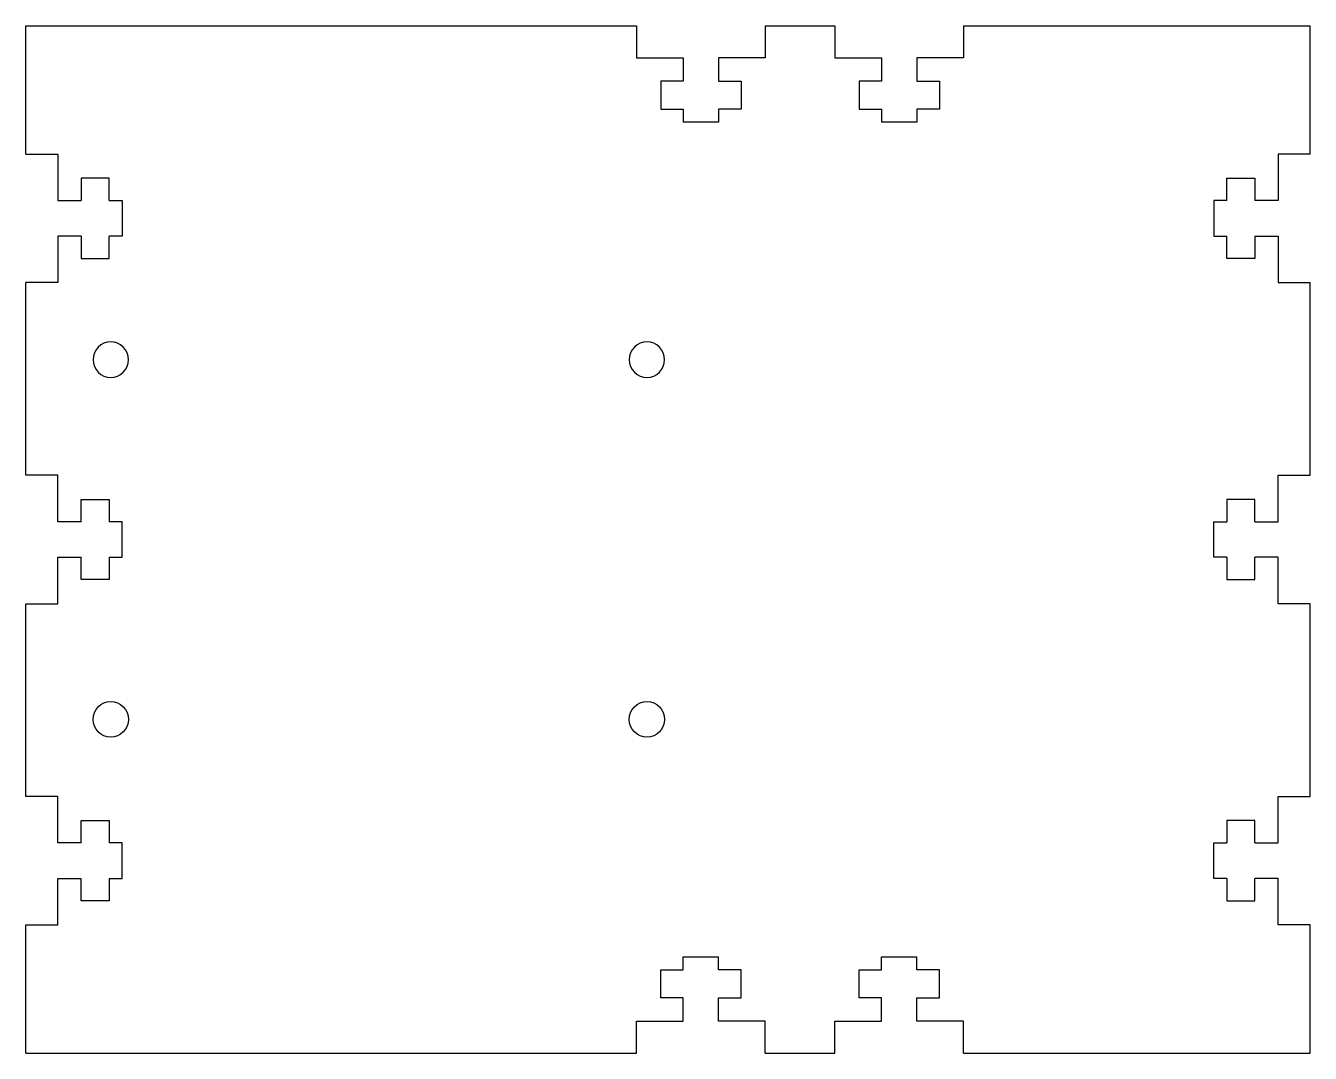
# Model space of a CAD drawing. Extents: x 0 to 5, y 0 to 4.
import ezdxf

# ---------------------------------------------------------------- set-up
doc = ezdxf.new("R2010")
doc.units = 0
doc.layers.add('VISIBLE', color=7, linetype='CONTINUOUS')

msp = doc.modelspace()

# ---------------------------------------------------------------- linework, layer by layer
at = {"layer": 'VISIBLE'}
for p, q in [((0, 4, 0.125), (2.378, 4, 0.125)), ((0, 3.5, 0.125), (0, 4, 0.125)), ((2.378, 4, 0.125), (2.378, 3.875, 0.125)), ((2.878, 4, 0.125), (3.15, 4, 0.125)), ((2.878, 4, 0.125), (2.878, 3.875, 0.125)), ((3.15, 4, 0.125), (3.15, 3.875, 0.125)), ((3.65, 4, 0.125), (5, 4, 0.125)), ((3.65, 4, 0.125), (3.65, 3.875, 0.125)), ((5, 3.5, 0.125), (5, 4, 0.125)), ((2.378, 3.875, 0.125), (2.559, 3.875, 0.125)), ((2.559, 3.875, 0.125), (2.559, 3.784375, 0.125)), ((2.878, 3.875, 0.125), (2.697, 3.875, 0.125)), ((2.697, 3.875, 0.125), (2.697, 3.784375, 0.125)), ((3.15, 3.875, 0.125), (3.331, 3.875, 0.125)), ((3.331, 3.875, 0.125), (3.331, 3.784375, 0.125)), ((3.65, 3.875, 0.125), (3.469, 3.875, 0.125)), ((3.469, 3.875, 0.125), (3.469, 3.784375, 0.125)), ((2.47175, 3.784375, 0.125), (2.47175, 3.675, 0.125)), ((2.559, 3.784375, 0.125), (2.47175, 3.784375, 0.125)), ((2.697, 3.784375, 0.125), (2.78425, 3.784375, 0.125)), ((2.78425, 3.784375, 0.125), (2.78425, 3.675, 0.125)), ((3.24375, 3.784375, 0.125), (3.24375, 3.675, 0.125)), ((3.331, 3.784375, 0.125), (3.24375, 3.784375, 0.125)), ((3.469, 3.784375, 0.125), (3.55625, 3.784375, 0.125)), ((3.55625, 3.784375, 0.125), (3.55625, 3.675, 0.125)), ((2.47175, 3.675, 0.125), (2.559, 3.675, 0.125)), ((2.559, 3.675, 0.125), (2.559, 3.625, 0.125)), ((2.78425, 3.675, 0.125), (2.697, 3.675, 0.125)), ((2.697, 3.675, 0.125), (2.697, 3.625, 0.125)), ((3.24375, 3.675, 0.125), (3.331, 3.675, 0.125)), ((3.331, 3.675, 0.125), (3.331, 3.625, 0.125)), ((3.55625, 3.675, 0.125), (3.469, 3.675, 0.125)), ((3.469, 3.675, 0.125), (3.469, 3.625, 0.125)), ((2.697, 3.625, 0.125), (2.559, 3.625, 0.125)), ((3.469, 3.625, 0.125), (3.331, 3.625, 0.125)), ((5, 3.5, 0.125), (4.875, 3.5, 0.125)), ((0, 3.5, 0.125), (0.125, 3.5, 0.125)), ((0.125, 3.5, 0.125), (0.125, 3.319, 0.125)), ((4.875, 3.5, 0.125), (4.875, 3.319, 0.125)), ((0.215625, 3.40625, 0.125), (0.215625, 3.319, 0.125)), ((0.325, 3.40625, 0.125), (0.215625, 3.40625, 0.125)), ((0.325, 3.319, 0.125), (0.325, 3.40625, 0.125)), ((4.675, 3.319, 0.125), (4.675, 3.40625, 0.125)), ((4.675, 3.40625, 0.125), (4.784375, 3.40625, 0.125)), ((4.784375, 3.40625, 0.125), (4.784375, 3.319, 0.125)), ((0.125, 3.319, 0.125), (0.215625, 3.319, 0.125)), ((0.325, 3.319, 0.125), (0.375, 3.319, 0.125)), ((0.375, 3.319, 0.125), (0.375, 3.181, 0.125)), ((4.625, 3.319, 0.125), (4.625, 3.181, 0.125)), ((4.675, 3.319, 0.125), (4.625, 3.319, 0.125)), ((4.875, 3.319, 0.125), (4.784375, 3.319, 0.125)), ((0.215625, 3.181, 0.125), (0.125, 3.181, 0.125)), ((0.125, 3.181, 0.125), (0.125, 3, 0.125)), ((0.215625, 3.181, 0.125), (0.215625, 3.09375, 0.125)), ((0.375, 3.181, 0.125), (0.325, 3.181, 0.125)), ((0.325, 3.09375, 0.125), (0.325, 3.181, 0.125)), ((4.625, 3.181, 0.125), (4.675, 3.181, 0.125)), ((4.675, 3.09375, 0.125), (4.675, 3.181, 0.125)), ((4.784375, 3.181, 0.125), (4.875, 3.181, 0.125)), ((4.784375, 3.181, 0.125), (4.784375, 3.09375, 0.125)), ((4.875, 3.181, 0.125), (4.875, 3, 0.125)), ((0.215625, 3.09375, 0.125), (0.325, 3.09375, 0.125)), ((4.784375, 3.09375, 0.125), (4.675, 3.09375, 0.125)), ((0.125, 3, 0.125), (0, 3, 0.125)), ((0, 2.25, 0.125), (0, 3, 0.125)), ((4.875, 3, 0.125), (5, 3, 0.125)), ((5, 2.25, 0.125), (5, 3, 0.125)), ((4.875, 2.25, 0.125), (5, 2.25, 0.125)), ((0.125, 2.25, 0.125), (0, 2.25, 0.125)), ((0.125, 2.069, 0.125), (0.125, 2.25, 0.125)), ((4.875, 2.069, 0.125), (4.875, 2.25, 0.125)), ((0.215625, 2.069, 0.125), (0.215625, 2.15625, 0.125)), ((0.215625, 2.15625, 0.125), (0.325, 2.15625, 0.125)), ((0.325, 2.15625, 0.125), (0.325, 2.069, 0.125)), ((4.675, 2.15625, 0.125), (4.675, 2.069, 0.125)), ((4.784375, 2.15625, 0.125), (4.675, 2.15625, 0.125)), ((4.784375, 2.069, 0.125), (4.784375, 2.15625, 0.125)), ((0.215625, 2.069, 0.125), (0.125, 2.069, 0.125)), ((0.375, 2.069, 0.125), (0.325, 2.069, 0.125)), ((0.375, 1.931, 0.125), (0.375, 2.069, 0.125)), ((4.625, 1.931, 0.125), (4.625, 2.069, 0.125)), ((4.625, 2.069, 0.125), (4.675, 2.069, 0.125)), ((4.784375, 2.069, 0.125), (4.875, 2.069, 0.125)), ((0.125, 1.931, 0.125), (0.215625, 1.931, 0.125)), ((0.125, 1.75, 0.125), (0.125, 1.931, 0.125)), ((0.215625, 1.84375, 0.125), (0.215625, 1.931, 0.125)), ((0.325, 1.931, 0.125), (0.375, 1.931, 0.125)), ((0.325, 1.931, 0.125), (0.325, 1.84375, 0.125)), ((4.675, 1.931, 0.125), (4.625, 1.931, 0.125)), ((4.675, 1.931, 0.125), (4.675, 1.84375, 0.125)), ((4.875, 1.931, 0.125), (4.784375, 1.931, 0.125)), ((4.784375, 1.84375, 0.125), (4.784375, 1.931, 0.125)), ((4.875, 1.75, 0.125), (4.875, 1.931, 0.125)), ((0.325, 1.84375, 0.125), (0.215625, 1.84375, 0.125)), ((4.675, 1.84375, 0.125), (4.784375, 1.84375, 0.125)), ((0, 1.75, 0.125), (0.125, 1.75, 0.125)), ((0, 1, 0.125), (0, 1.75, 0.125)), ((5, 1.75, 0.125), (4.875, 1.75, 0.125)), ((5, 1, 0.125), (5, 1.75, 0.125)), ((0.125, 1, 0.125), (0, 1, 0.125)), ((0.125, 0.819, 0.125), (0.125, 1, 0.125)), ((4.875, 0.819, 0.125), (4.875, 1, 0.125)), ((4.875, 1, 0.125), (5, 1, 0.125)), ((0.215625, 0.819, 0.125), (0.215625, 0.90625, 0.125)), ((0.215625, 0.90625, 0.125), (0.325, 0.90625, 0.125)), ((0.325, 0.90625, 0.125), (0.325, 0.819, 0.125)), ((4.675, 0.90625, 0.125), (4.675, 0.819, 0.125)), ((4.784375, 0.90625, 0.125), (4.675, 0.90625, 0.125)), ((4.784375, 0.819, 0.125), (4.784375, 0.90625, 0.125)), ((0.215625, 0.819, 0.125), (0.125, 0.819, 0.125)), ((0.375, 0.819, 0.125), (0.325, 0.819, 0.125)), ((0.375, 0.681, 0.125), (0.375, 0.819, 0.125)), ((4.625, 0.681, 0.125), (4.625, 0.819, 0.125)), ((4.625, 0.819, 0.125), (4.675, 0.819, 0.125)), ((4.784375, 0.819, 0.125), (4.875, 0.819, 0.125)), ((0.125, 0.681, 0.125), (0.215625, 0.681, 0.125)), ((0.125, 0.5, 0.125), (0.125, 0.681, 0.125)), ((0.215625, 0.59375, 0.125), (0.215625, 0.681, 0.125)), ((0.325, 0.681, 0.125), (0.375, 0.681, 0.125)), ((0.325, 0.681, 0.125), (0.325, 0.59375, 0.125)), ((4.675, 0.681, 0.125), (4.625, 0.681, 0.125)), ((4.675, 0.681, 0.125), (4.675, 0.59375, 0.125)), ((4.875, 0.681, 0.125), (4.784375, 0.681, 0.125)), ((4.784375, 0.59375, 0.125), (4.784375, 0.681, 0.125)), ((4.875, 0.5, 0.125), (4.875, 0.681, 0.125)), ((0.325, 0.59375, 0.125), (0.215625, 0.59375, 0.125)), ((4.675, 0.59375, 0.125), (4.784375, 0.59375, 0.125)), ((0, 0, 0.125), (0, 0.5, 0.125)), ((0, 0.5, 0.125), (0.125, 0.5, 0.125)), ((5, 0.5, 0.125), (4.875, 0.5, 0.125)), ((5, 0, 0.125), (5, 0.5, 0.125)), ((2.559, 0.325, 0.125), (2.559, 0.375, 0.125)), ((2.559, 0.375, 0.125), (2.697, 0.375, 0.125)), ((2.697, 0.325, 0.125), (2.697, 0.375, 0.125)), ((3.331, 0.325, 0.125), (3.331, 0.375, 0.125)), ((3.331, 0.375, 0.125), (3.469, 0.375, 0.125)), ((3.469, 0.325, 0.125), (3.469, 0.375, 0.125)), ((2.47175, 0.215625, 0.125), (2.47175, 0.325, 0.125)), ((2.47175, 0.325, 0.125), (2.559, 0.325, 0.125)), ((2.78425, 0.325, 0.125), (2.697, 0.325, 0.125)), ((2.78425, 0.215625, 0.125), (2.78425, 0.325, 0.125)), ((3.24375, 0.215625, 0.125), (3.24375, 0.325, 0.125)), ((3.24375, 0.325, 0.125), (3.331, 0.325, 0.125)), ((3.55625, 0.325, 0.125), (3.469, 0.325, 0.125)), ((3.55625, 0.215625, 0.125), (3.55625, 0.325, 0.125)), ((2.559, 0.215625, 0.125), (2.47175, 0.215625, 0.125)), ((2.559, 0.125, 0.125), (2.559, 0.215625, 0.125)), ((2.697, 0.215625, 0.125), (2.78425, 0.215625, 0.125)), ((2.697, 0.125, 0.125), (2.697, 0.215625, 0.125)), ((3.331, 0.215625, 0.125), (3.24375, 0.215625, 0.125)), ((3.331, 0.125, 0.125), (3.331, 0.215625, 0.125)), ((3.469, 0.215625, 0.125), (3.55625, 0.215625, 0.125)), ((3.469, 0.125, 0.125), (3.469, 0.215625, 0.125)), ((2.378, 0, 0.125), (2.378, 0.125, 0.125)), ((2.378, 0.125, 0.125), (2.559, 0.125, 0.125)), ((2.878, 0.125, 0.125), (2.697, 0.125, 0.125)), ((2.878, 0, 0.125), (2.878, 0.125, 0.125)), ((3.15, 0, 0.125), (3.15, 0.125, 0.125)), ((3.15, 0.125, 0.125), (3.331, 0.125, 0.125)), ((3.65, 0.125, 0.125), (3.469, 0.125, 0.125)), ((3.65, 0, 0.125), (3.65, 0.125, 0.125)), ((0, 0, 0.125), (2.378, 0, 0.125)), ((2.878, 0, 0.125), (3.15, 0, 0.125)), ((3.65, 0, 0.125), (5, 0, 0.125))]:
    msp.add_line(p, q, dxfattribs=at)
at = {"layer": 'VISIBLE', "extrusion": (0, 0, -1)}
for centre in [(-0.331, 2.7, -0.125), (-2.418, 2.7, -0.125)]:
    msp.add_circle(centre, 0.069, dxfattribs=at)
at = {"layer": 'VISIBLE'}
for centre in [(0.331, 1.3, 0.125), (2.418, 1.3, 0.125)]:
    msp.add_circle(centre, 0.069, dxfattribs=at)

doc.saveas('drawing.dxf')
